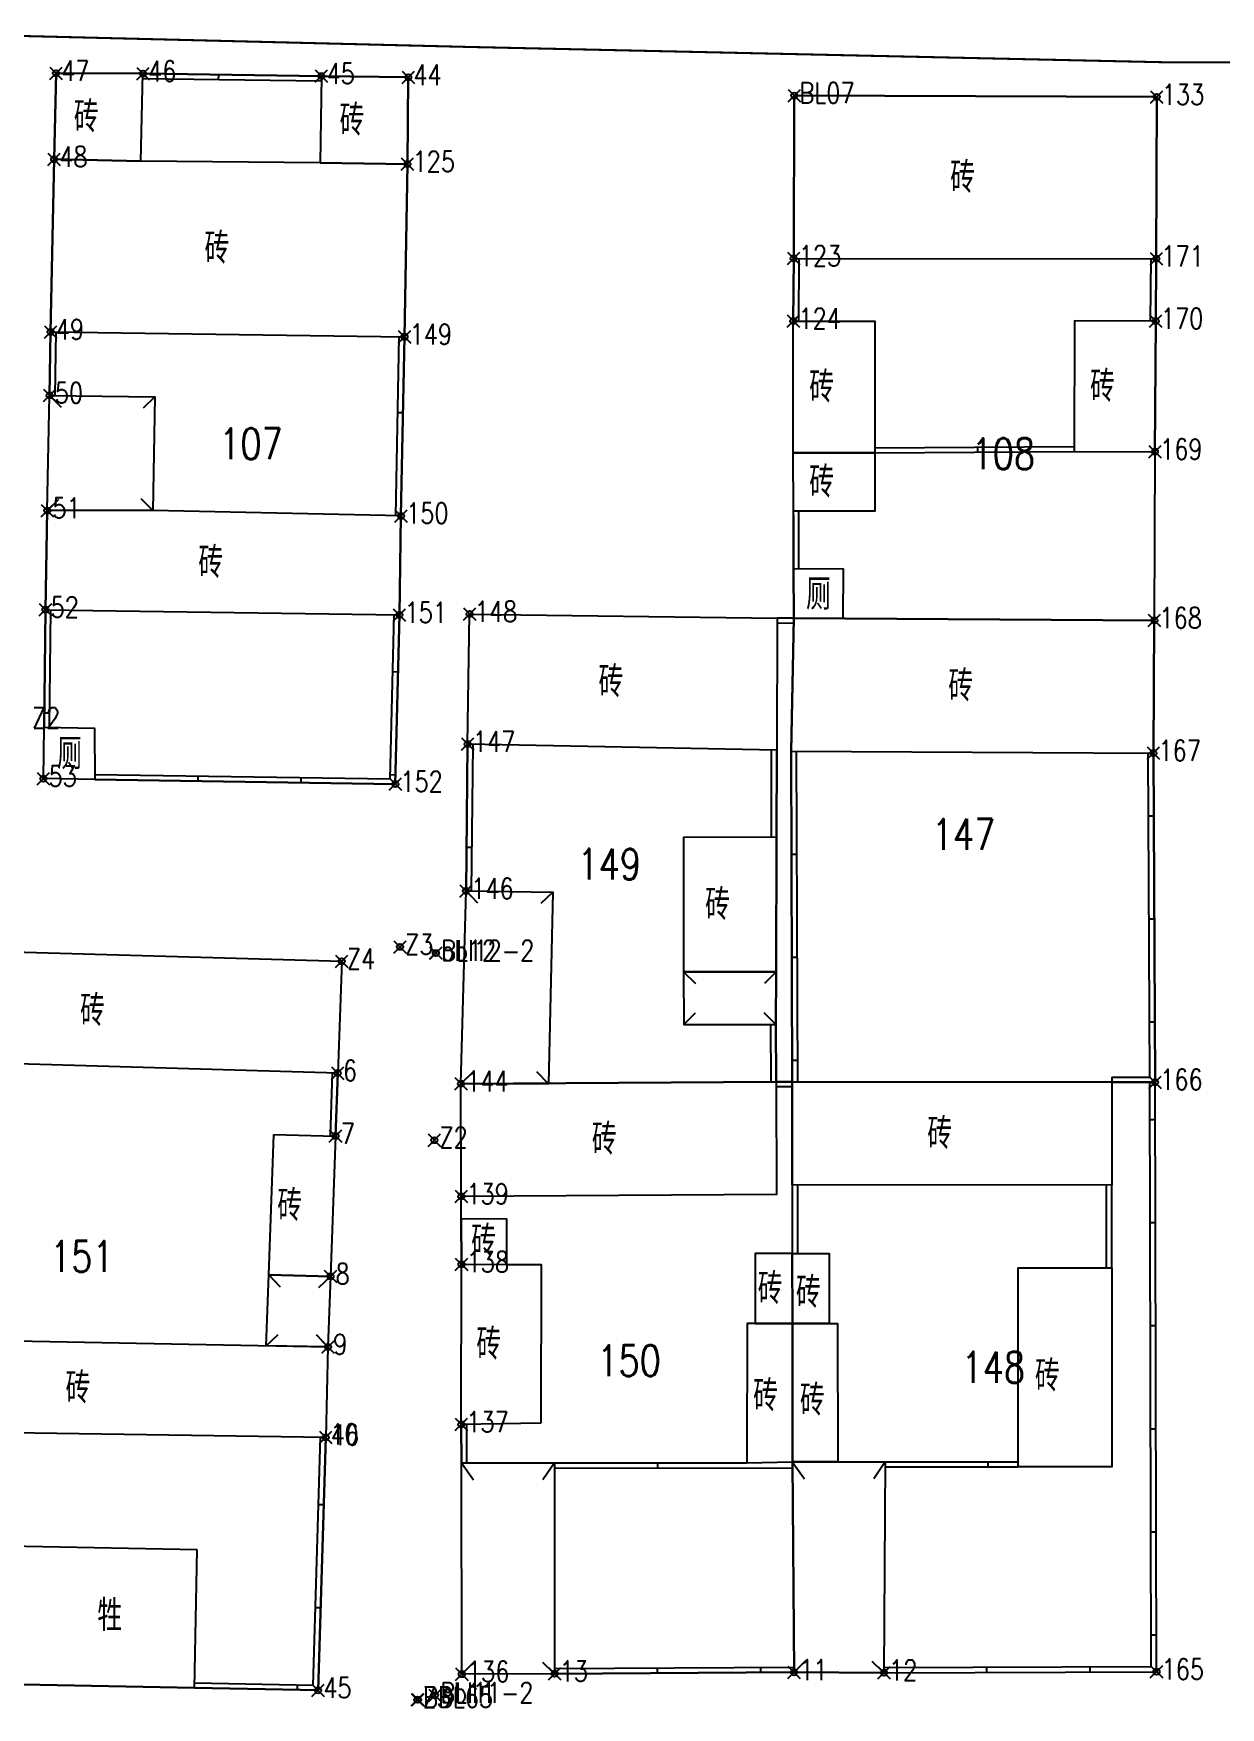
# Model space of a CAD drawing. Extents: x 499223 to 500082, y 4357473 to 4358121.
# Drawn here: x 499430.6 to 499488.2, y 4357601.7 to 4357682.9 of the extents above; entities that cross this region are included whole.
import ezdxf
from ezdxf.enums import TextEntityAlignment as Align

# ---------------------------------------------------------------- set-up
doc = ezdxf.new("R2010")
doc.units = 0
doc.header["$LTSCALE"] = 0.5
doc.header["$PDMODE"] = 35
doc.header["$PDSIZE"] = 0.3
doc.linetypes.add('X3', pattern=[5, 4, -1])
for name, color, linetype in [('CLD', 1, 'CONTINUOUS'), ('DLDW', 11, 'CONTINUOUS'), ('DLSS', 4, 'CONTINUOUS'), ('JMD', 6, 'CONTINUOUS'), ('QSJX', 7, 'CONTINUOUS'), ('YBH', 3, 'CONTINUOUS')]:
    doc.layers.add(name, color=color, linetype=linetype)
doc.styles.add('HZ', font='rs.shx', dxfattribs={"width": 0.8, "bigfont": 'hztxt.shx'})

msp = doc.modelspace()

# ---------------------------------------------------------------- linework, layer by layer
at = {"layer": 'CLD', "linetype": 'Continuous'}
for p in [(499431.713, 4357681.019, -0.034), (499431.713, 4357681.019, -0.034), (499431.713, 4357681.019, -0.034), (499431.713, 4357681.019, -0.034), (499431.713, 4357681.019, -0.034), (499431.713, 4357681.019, -0.034), (499435.927, 4357681.001, 0.149), (499435.927, 4357681.001, 0.149), (499435.927, 4357681.001, 0.149), (499435.927, 4357681.001, 0.149), (499435.927, 4357681.001, 0.149), (499435.927, 4357681.001, 0.149), (499444.585, 4357680.878, 0.228), (499444.585, 4357680.878, 0.228), (499444.585, 4357680.878, 0.228), (499444.585, 4357680.878, 0.228), (499444.585, 4357680.878, 0.228), (499444.585, 4357680.878, 0.228), (499448.795, 4357680.822, 0.645), (499448.795, 4357680.822, 0.645), (499448.795, 4357680.822, 0.645), (499448.795, 4357680.822, 0.645), (499448.795, 4357680.822, 0.645), (499448.795, 4357680.822, 0.645), (499467.519, 4357679.937, 0.212), (499467.519, 4357679.937, 0.212), (499467.519, 4357679.937, 0.212), (499467.519, 4357679.937, 0.212), (499467.519, 4357679.937, 0.212), (499467.519, 4357679.937, 0.212), (499485.096, 4357679.868, 0.301), (499485.096, 4357679.868, 0.301), (499485.096, 4357679.868, 0.301), (499485.096, 4357679.868, 0.301), (499485.096, 4357679.868, 0.301), (499485.096, 4357679.868, 0.301), (499431.62, 4357676.848, 0.1), (499431.62, 4357676.848, 0.1), (499431.62, 4357676.848, 0.1), (499431.62, 4357676.848, 0.1), (499431.62, 4357676.848, 0.1), (499431.62, 4357676.848, 0.1), (499448.756, 4357676.613, 1.68), (499448.756, 4357676.613, 1.68), (499448.756, 4357676.613, 1.68), (499448.756, 4357676.613, 1.68), (499448.756, 4357676.613, 1.68), (499448.756, 4357676.613, 1.68), (499467.49, 4357672.039, 0.697), (499467.49, 4357672.039, 0.697), (499467.49, 4357672.039, 0.697), (499485.072, 4357672.023, -0.2), (499485.072, 4357672.023, -0.2), (499485.072, 4357672.023, -0.2), (499467.471, 4357668.998, 0.6), (499467.471, 4357668.998, 0.6), (499467.471, 4357668.998, 0.6), (499485.05, 4357668.998, -0.194), (499485.05, 4357668.998, -0.194), (499485.05, 4357668.998, -0.194), (499431.45, 4357668.47, 0.151), (499431.45, 4357668.47, 0.151), (499431.45, 4357668.47, 0.151), (499448.614, 4357668.231, 0.115), (499448.614, 4357668.231, 0.115), (499448.614, 4357668.231, 0.115), (499431.404, 4357665.39, 0.338), (499431.404, 4357665.39, 0.338), (499431.404, 4357665.39, 0.338), (499485.009, 4357662.658, 0.018), (499485.009, 4357662.658, 0.018), (499485.009, 4357662.658, 0.018), (499431.285, 4357659.802, 0.366), (499431.285, 4357659.802, 0.366), (499431.285, 4357659.802, 0.366), (499448.443, 4357659.546, -0.091), (499448.443, 4357659.546, -0.091), (499448.443, 4357659.546, -0.091), (499431.202, 4357654.993, 0.423), (499431.202, 4357654.993, 0.423), (499431.202, 4357654.993, 0.423), (499448.368, 4357654.737, 1.784), (499448.368, 4357654.737, 1.784), (499448.368, 4357654.737, 1.784), (499451.772, 4357654.781, -0.062), (499451.772, 4357654.781, -0.062), (499451.772, 4357654.781, -0.062), (499484.979, 4357654.471, -0.069), (499484.979, 4357654.471, -0.069), (499484.979, 4357654.471, -0.069), (499451.677, 4357648.471, -0.127), (499451.677, 4357648.471, -0.127), (499451.677, 4357648.471, -0.127), (499484.934, 4357648.034, -0.276), (499484.934, 4357648.034, -0.276), (499484.934, 4357648.034, -0.276), (499431.103, 4357646.797, 0.52), (499431.103, 4357646.797, 0.52), (499431.103, 4357646.797, 0.52), (499448.166, 4357646.533, -0.062), (499448.166, 4357646.533, -0.062), (499448.166, 4357646.533, -0.062), (499451.6, 4357641.346, 0.078), (499451.6, 4357641.346, 0.078), (499451.6, 4357641.346, 0.078), (499448.393, 4357638.634, -0.068), (499445.571, 4357637.934, -0.106), (499450.135, 4357638.332), (499450.135, 4357638.332), (499450.135, 4357638.332), (499450.136, 4357638.332, 3.612), (499450.136, 4357638.332, 3.612), (499445.379, 4357632.509, 0.187), (499451.352, 4357631.998, -0.067), (499451.352, 4357631.998, -0.067), (499451.352, 4357631.998, -0.067), (499485.017, 4357632.07, -0.243), (499485.017, 4357632.07, -0.243), (499485.017, 4357632.07, -0.243), (499445.269, 4357629.459, 0.156), (499450.059, 4357629.257, 0.128), (499451.369, 4357626.527, -0.523), (499451.369, 4357626.527, -0.523), (499451.369, 4357626.527, -0.523), (499451.379, 4357623.234, -0.18), (499451.379, 4357623.234, -0.18), (499451.379, 4357623.234, -0.18), (499445.025, 4357622.648, 0.561), (499444.904, 4357619.229, 0.571), (499451.365, 4357615.469, -0.39), (499451.365, 4357615.469, -0.39), (499451.365, 4357615.469, -0.39), (499444.793, 4357614.839, 1.092), (499451.395, 4357603.351, -0.256), (499451.395, 4357603.351, -0.256), (499451.395, 4357603.351, -0.256), (499455.892, 4357603.371, -0.12), (499467.512, 4357603.441, 0.049), (499471.866, 4357603.421, -0.014), (499485.087, 4357603.466, -0.541), (499485.087, 4357603.466, -0.541), (499485.087, 4357603.466, -0.541), (499444.426, 4357602.57, -0.171), (499449.24, 4357602.11, -0.156), (499449.268, 4357602.108), (499450.095, 4357602.329, 3.433), (499450.095, 4357602.329, 3.433), (499450.095, 4357602.328), (499450.095, 4357602.328), (499450.095, 4357602.328)]:
    msp.add_point(p, dxfattribs=at)
at = {"layer": 'DLDW', "linetype": 'Continuous', "flags": 128}
for points in [[(499467.476, 4357656.978), (499467.49, 4357654.578), (499469.89, 4357654.563), (499469.904, 4357656.963)], [(499438.554, 4357609.386), (499428.556, 4357609.578), (499428.428, 4357602.876), (499438.426, 4357602.685)]]:
    msp.add_lwpolyline(points, close=True, dxfattribs=at)
at = {"layer": 'DLDW', "linetype": 'Continuous', "elevation": 3.984, "flags": 128}
msp.add_lwpolyline([(499433.602, 4357646.755), (499431.103, 4357646.797), (499431.133, 4357649.297), (499433.583, 4357649.241)], close=True, dxfattribs=at)
at = {"layer": 'DLSS', "color": 4, "linetype": 'X3', "const_width": 0.1, "elevation": 4.018, "flags": 128}
msp.add_lwpolyline([(499654.417, 4357674.363), (499576.384, 4357679.374), (499546.366, 4357681.524), (499485.37, 4357681.554), (499451.724, 4357682.295), (499408.465, 4357683.357), (499363.111, 4357682.932), (499346.744, 4357681.867), (499346.416, 4357687.487), (499373.482, 4357687.998), (499421.422, 4357687.777), (499430.815, 4357687.898), (499468.374, 4357686.235), (499485.105, 4357686.182), (499546.948, 4357686.471), (499593.113, 4357682.646), (499660.093, 4357678.558)], dxfattribs=at)
at = {"layer": 'JMD', "linetype": 'Continuous'}
for p, q in [((499439.586, 4357680.949), (499439.582, 4357680.699)), ((499431.404, 4357665.39), (499431.96, 4357664.815)), ((499436.509, 4357665.327), (499435.935, 4357664.77)), ((499448.541, 4357664.545), (499448.291, 4357664.55)), ((499476.421, 4357662.632), (499476.419, 4357662.882)), ((499431.285, 4357659.802), (499431.857, 4357660.362)), ((499436.404, 4357659.802), (499435.844, 4357660.373)), ((499448.3, 4357651.966), (499448.05, 4357651.972)), ((499431.142, 4357649.993), (499431.392, 4357649.99)), ((499438.602, 4357646.679), (499438.606, 4357646.928)), ((499448.177, 4357646.968), (499447.927, 4357646.974)), ((499443.601, 4357646.602), (499443.605, 4357646.852)), ((499484.95, 4357644.979), (499484.7, 4357644.978)), ((499451.623, 4357643.471), (499451.873, 4357643.469)), ((499467.383, 4357643.133), (499467.633, 4357643.134)), ((499451.6, 4357641.346), (499452.154, 4357640.769)), ((499455.801, 4357641.288), (499455.226, 4357640.732)), ((499484.976, 4357639.979), (499484.726, 4357639.978)), ((499467.401, 4357638.133), (499467.651, 4357638.134)), ((499462.154, 4357637.417), (499462.721, 4357636.853)), ((499466.638, 4357637.425), (499466.072, 4357636.86)), ((499462.159, 4357634.868), (499462.724, 4357635.435)), ((499466.631, 4357634.876), (499466.065, 4357635.442)), ((499485.002, 4357634.979), (499484.752, 4357634.978)), ((499467.419, 4357633.133), (499467.669, 4357633.134)), ((499451.352, 4357631.998), (499451.925, 4357632.556)), ((499455.6, 4357631.998), (499455.04, 4357632.57)), ((499485.021, 4357630.245), (499484.771, 4357630.244)), ((499485.034, 4357625.245), (499484.784, 4357625.244)), ((499442.029, 4357622.722), (499442.578, 4357622.14)), ((499445.025, 4357622.648), (499444.443, 4357622.1)), ((499485.046, 4357620.245), (499484.796, 4357620.244)), ((499441.906, 4357619.287), (499442.487, 4357619.837)), ((499444.904, 4357619.229), (499444.354, 4357619.81)), ((499485.058, 4357615.245), (499484.808, 4357615.244)), ((499451.377, 4357613.596), (499451.961, 4357612.785)), ((499455.895, 4357613.601), (499455.329, 4357612.785)), ((499460.895, 4357613.356), (499460.895, 4357613.606)), ((499467.428, 4357613.637), (499468.012, 4357612.826)), ((499471.929, 4357613.656, -0.541), (499471.38, 4357612.826)), ((499476.929, 4357613.406), (499476.929, 4357613.656)), ((499444.695, 4357611.565), (499444.445, 4357611.572)), ((499485.07, 4357610.245), (499484.82, 4357610.244)), ((499444.546, 4357606.567), (499444.296, 4357606.575)), ((499485.083, 4357605.245), (499484.833, 4357605.244)), ((499451.395, 4357603.351), (499451.961, 4357603.917)), ((499455.892, 4357603.371, -0.12), (499455.329, 4357603.917)), ((499467.512, 4357603.441, 0.049), (499468.078, 4357604.007, 0.049)), ((499471.866, 4357603.421), (499471.303, 4357603.967, 0.12)), ((499460.892, 4357603.401), (499460.89, 4357603.651)), ((499465.892, 4357603.431), (499465.89, 4357603.681)), ((499476.866, 4357603.438), (499476.865, 4357603.688)), ((499481.866, 4357603.455), (499481.865, 4357603.705)), ((499438.426, 4357602.685), (499438.431, 4357602.935)), ((499443.425, 4357602.589), (499443.43, 4357602.839))]:
    msp.add_line(p, q, dxfattribs=at)
at = {"layer": 'JMD', "linetype": 'Continuous', "flags": 128}
for points, elevation in [([(499435.927, 4357681.001), (499431.713, 4357681.019), (499431.62, 4357676.848), (499435.832, 4357676.754)], 0.149), ([(499485.072, 4357672.023), (499485.096, 4357679.868), (499467.519, 4357679.937), (499467.49, 4357672.039)], -0.194), ([(499467.471, 4357662.598), (499467.471, 4357668.998), (499471.421, 4357668.998), (499471.421, 4357662.598)], 0.6), ([(499485.009, 4357662.658), (499485.05, 4357668.998), (499481.106, 4357669.01), (499481.087, 4357662.663)], -0.194), ([(499431.285, 4357659.802), (499431.404, 4357665.39), (499436.509, 4357665.327), (499436.404, 4357659.802)], 0.366), ([(499467.471, 4357662.598), (499471.421, 4357662.598), (499471.423, 4357659.777), (499467.474, 4357659.774)], 0.6), ([(499466.638, 4357637.425), (499466.658, 4357643.953), (499462.143, 4357643.945), (499462.154, 4357637.417)], 0.002), ([(499442.27, 4357629.53), (499445.269, 4357629.459), (499445.025, 4357622.648), (499445.025, 4357622.648), (499442.029, 4357622.722)], 0.156), ([(499451.37, 4357625.434), (499451.379, 4357623.234), (499453.579, 4357623.23), (499453.583, 4357625.43)], 3.949), ([(499471.866, 4357603.421), (499467.512, 4357603.441), (499467.428, 4357613.656), (499471.929, 4357613.656)], -0.541)]:
    msp.add_lwpolyline(points, close=True, dxfattribs=dict(at, elevation=elevation))
at = {"layer": 'JMD', "color": 7, "linetype": 'Continuous', "flags": 128}
for points in [[(499444.585, 4357680.878), (499435.927, 4357681.001)], [(499448.443, 4357659.546), (499448.614, 4357668.231)], [(499431.202, 4357654.993), (499431.133, 4357649.297)], [(499433.602, 4357646.755), (499448.166, 4357646.533), (499448.368, 4357654.737)], [(499467.49, 4357654.578), (499466.694, 4357654.588)], [(499451.677, 4357648.471), (499451.6, 4357641.346)], [(499466.658, 4357643.953), (499466.67, 4357648.177)], [(499467.365, 4357648.133), (499467.422, 4357632.091)], [(499482.926, 4357632.072), (499485.017, 4357632.07), (499484.934, 4357648.034)], [(499466.648, 4357632.085), (499466.631, 4357634.876)], [(499445.269, 4357629.459), (499445.379, 4357632.509)], [(499467.422, 4357632.091), (499466.648, 4357632.089)], [(499471.866, 4357603.421), (499485.087, 4357603.466), (499485.017, 4357632.07)], [(499467.42, 4357627.091), (499467.419, 4357623.762)], [(499482.92, 4357623.072), (499482.92, 4357627.072)], [(499451.365, 4357615.469), (499451.377, 4357613.611)], [(499438.426, 4357602.685), (499444.426, 4357602.57), (499444.793, 4357614.839)], [(499455.895, 4357613.351), (499467.43, 4357613.363)]]:
    msp.add_lwpolyline(points, dxfattribs=at)
at = {"layer": 'JMD', "linetype": 'Continuous', "flags": 128}
for points in [[(499444.581, 4357680.628), (499435.923, 4357680.751)], [(499448.193, 4357659.551), (499448.364, 4357668.234)], [(499431.452, 4357654.99), (499431.383, 4357649.294)], [(499433.606, 4357647.005), (499447.922, 4357646.787), (499448.118, 4357654.741)], [(499467.486, 4357654.328), (499466.691, 4357654.338)], [(499451.927, 4357648.468), (499451.85, 4357641.343)], [(499466.408, 4357643.953), (499466.42, 4357648.177)], [(499467.615, 4357648.134), (499467.672, 4357632.092)], [(499482.926, 4357632.322), (499484.766, 4357632.32), (499484.684, 4357648.033)], [(499466.398, 4357632.084), (499466.381, 4357634.875)], [(499445.019, 4357629.468), (499445.129, 4357632.518)], [(499482.926, 4357632.322), (499482.926, 4357632.072)], [(499467.423, 4357631.841), (499466.648, 4357631.839)], [(499471.865, 4357603.671), (499484.836, 4357603.715), (499484.767, 4357632.069)], [(499467.67, 4357627.091), (499467.669, 4357623.762)], [(499482.67, 4357623.072), (499482.67, 4357627.072)], [(499451.615, 4357615.471), (499451.627, 4357613.612)], [(499438.431, 4357602.935), (499444.184, 4357602.825), (499444.543, 4357614.846)], [(499455.895, 4357613.601), (499465.226, 4357613.611)]]:
    msp.add_lwpolyline(points, dxfattribs=at)
for points in [[(499448.756, 4357676.613), (499448.795, 4357680.822), (499444.585, 4357680.878), (499444.529, 4357676.669)], [(499431.62, 4357676.848), (499431.45, 4357668.47), (499448.614, 4357668.231), (499448.756, 4357676.613), (499444.529, 4357676.669), (499435.832, 4357676.754)], [(499431.202, 4357654.993), (499448.368, 4357654.737), (499448.443, 4357659.546), (499436.404, 4357659.802), (499431.285, 4357659.802)], [(499451.677, 4357648.471), (499451.772, 4357654.781), (499466.694, 4357654.588), (499466.67, 4357648.177)], [(499484.934, 4357648.034), (499484.979, 4357654.471), (499467.49, 4357654.578), (499467.365, 4357648.133)], [(499451.352, 4357631.998), (499451.6, 4357641.346), (499455.801, 4357641.288), (499455.6, 4357631.998)], [(499422.782, 4357638.59), (499445.571, 4357637.934), (499445.379, 4357632.509), (499422.59, 4357633.165)], [(499466.631, 4357634.876), (499466.638, 4357637.425), (499462.154, 4357637.417), (499462.159, 4357634.868)], [(499451.369, 4357626.527), (499451.352, 4357631.998), (499466.648, 4357632.085), (499466.658, 4357626.614)], [(499482.92, 4357627.072), (499467.42, 4357627.091), (499467.422, 4357632.091), (499482.926, 4357632.072)], [(499465.63, 4357620.362), (499467.43, 4357620.361), (499467.419, 4357623.761), (499465.619, 4357623.755)], [(499469.215, 4357620.365), (499467.43, 4357620.361), (499467.419, 4357623.761), (499469.219, 4357623.759)], [(499442.029, 4357622.722), (499445.025, 4357622.648), (499444.904, 4357619.229), (499441.906, 4357619.287)], [(499455.229, 4357615.53), (499451.365, 4357615.469), (499451.379, 4357623.234), (499453.579, 4357623.23), (499455.243, 4357623.227)], [(499482.92, 4357623.072), (499482.92, 4357613.406), (499478.37, 4357613.406), (499478.37, 4357623.072)], [(499465.226, 4357613.611), (499467.428, 4357613.646), (499467.43, 4357620.361), (499465.23, 4357620.362)], [(499469.632, 4357613.656), (499467.428, 4357613.656), (499467.43, 4357620.361), (499469.615, 4357620.366)], [(499422.113, 4357619.673), (499444.904, 4357619.229), (499444.793, 4357614.839), (499421.953, 4357615.18)], [(499455.892, 4357603.371), (499451.395, 4357603.351), (499451.377, 4357613.596), (499455.895, 4357613.601)]]:
    msp.add_lwpolyline(points, close=True, dxfattribs=at)
at = {"layer": 'JMD', "color": 7, "linetype": 'Continuous', "flags": 128}
for points, elevation in [([(499467.49, 4357672.039), (499467.471, 4357668.998)], 4.715), ([(499485.05, 4357668.998), (499485.072, 4357672.023)], -0.194), ([(499431.45, 4357668.47), (499431.404, 4357665.39)], 0.151), ([(499471.421, 4357662.598), (499481.087, 4357662.663)], 0.6), ([(499467.474, 4357659.598), (499467.476, 4357656.978)], 4.715), ([(499471.929, 4357613.406), (499478.37, 4357613.406)], -0.541), ([(499455.892, 4357603.371), (499467.512, 4357603.441)], -0.12)]:
    msp.add_lwpolyline(points, dxfattribs=dict(at, elevation=elevation))
at = {"layer": 'JMD', "linetype": 'Continuous', "flags": 128}
for points, elevation in [([(499467.74, 4357672.037), (499467.721, 4357668.996)], 4.715), ([(499484.8, 4357669), (499484.822, 4357672.025)], -0.194), ([(499431.7, 4357668.466), (499431.654, 4357665.386)], 0.151), ([(499471.419, 4357662.848), (499481.086, 4357662.913)], 0.6), ([(499467.724, 4357659.774), (499467.726, 4357656.978)], 4.715), ([(499471.929, 4357613.656), (499478.37, 4357613.656)], -0.541), ([(499471.929, 4357613.656), (499471.929, 4357613.406)], -0.541), ([(499455.89, 4357603.621), (499467.51, 4357603.691)], -0.12)]:
    msp.add_lwpolyline(points, dxfattribs=dict(at, elevation=elevation))
at = {"layer": 'QSJX', "linetype": 'Continuous', "flags": 128}
for points, elevation in [([(499431.713, 4357681.019), (499435.927, 4357681.001), (499444.585, 4357680.878), (499448.795, 4357680.822), (499448.756, 4357676.613), (499448.614, 4357668.231), (499448.443, 4357659.546), (499448.368, 4357654.737), (499448.166, 4357646.533), (499433.602, 4357646.755), (499431.103, 4357646.797), (499431.133, 4357649.297), (499431.202, 4357654.993), (499431.285, 4357659.802), (499431.404, 4357665.39), (499431.45, 4357668.47), (499431.62, 4357676.848)], 3.984), ([(499485.072, 4357672.023), (499485.05, 4357668.998), (499485.009, 4357662.658), (499484.979, 4357654.471), (499467.49, 4357654.578), (499467.476, 4357656.978), (499467.474, 4357659.774), (499467.468, 4357662.598), (499467.471, 4357668.998), (499467.49, 4357672.039), (499467.519, 4357679.937), (499485.096, 4357679.868)], 4.715), ([(499451.352, 4357631.998), (499451.6, 4357641.346), (499451.677, 4357648.471), (499451.772, 4357654.781), (499466.694, 4357654.581), (499466.67, 4357648.177), (499466.658, 4357643.953), (499466.638, 4357637.425), (499466.631, 4357634.876), (499466.648, 4357632.085), (499451.352, 4357631.998)], 3.951), ([(499484.979, 4357654.471), (499484.934, 4357648.034), (499485.017, 4357632.07), (499467.422, 4357632.091), (499467.365, 4357648.163), (499467.49, 4357654.578)], 3.949), ([(499422.782, 4357638.59), (499445.571, 4357637.934), (499445.379, 4357632.509), (499445.269, 4357629.459), (499445.025, 4357622.648), (499444.904, 4357619.229), (499444.793, 4357614.839), (499444.426, 4357602.57), (499438.426, 4357602.685), (499428.428, 4357602.876), (499412.802, 4357603.174), (499413, 4357611.711), (499413.027, 4357613.28), (499413.182, 4357622.278), (499413.37, 4357633.277), (499413.414, 4357635.824), (499413.466, 4357638.824)], 0.464), ([(499467.422, 4357632.091), (499467.42, 4357627.091), (499467.419, 4357623.762), (499467.43, 4357620.361), (499467.428, 4357613.656), (499467.428, 4357613.656), (499467.512, 4357603.441), (499455.892, 4357603.371), (499451.395, 4357603.351), (499451.377, 4357613.596), (499451.365, 4357615.469), (499451.379, 4357623.234), (499451.37, 4357625.434), (499451.367, 4357626.527), (499451.352, 4357631.998), (499466.648, 4357632.085), (499467.422, 4357632.091), (499467.422, 4357632.091)], 3.949)]:
    msp.add_lwpolyline(points, close=True, dxfattribs=dict(at, elevation=elevation))
msp.add_lwpolyline([(499482.891, 4357632.073), (499467.422, 4357632.091), (499467.42, 4357627.091), (499467.419, 4357623.761), (499467.43, 4357620.361), (499467.428, 4357613.646), (499467.512, 4357603.441), (499471.866, 4357603.421), (499485.087, 4357603.466), (499485.017, 4357632.07)], close=True, dxfattribs=at)

# ---------------------------------------------------------------- texts
at = {"layer": 'CLD', "linetype": 'Continuous', "style": 'HZ', "width": 0.8}
for s, p in [('47', (499431.963, 4357680.644, -0.034)), ('47', (499431.963, 4357680.644, -0.034)), ('47', (499431.963, 4357680.644, -0.034)), ('47', (499431.963, 4357680.644, -0.034)), ('47', (499431.963, 4357680.644, -0.034)), ('47', (499431.963, 4357680.644, -0.034)), ('46', (499436.177, 4357680.626, 0.149)), ('46', (499436.177, 4357680.626, 0.149)), ('46', (499436.177, 4357680.626, 0.149)), ('46', (499436.177, 4357680.626, 0.149)), ('46', (499436.177, 4357680.626, 0.149)), ('46', (499436.177, 4357680.626, 0.149)), ('45', (499444.835, 4357680.503, 0.228)), ('45', (499444.835, 4357680.503, 0.228)), ('45', (499444.835, 4357680.503, 0.228)), ('45', (499444.835, 4357680.503, 0.228)), ('45', (499444.835, 4357680.503, 0.228)), ('45', (499444.835, 4357680.503, 0.228)), ('44', (499449.045, 4357680.447, 0.645)), ('44', (499449.045, 4357680.447, 0.645)), ('44', (499449.045, 4357680.447, 0.645)), ('44', (499449.045, 4357680.447, 0.645)), ('44', (499449.045, 4357680.447, 0.645)), ('44', (499449.045, 4357680.447, 0.645)), ('BL07', (499467.769, 4357679.562, 0.212)), ('BL07', (499467.769, 4357679.562, 0.212)), ('BL07', (499467.769, 4357679.562, 0.212)), ('BL07', (499467.769, 4357679.562, 0.212)), ('BL07', (499467.769, 4357679.562, 0.212)), ('BL07', (499467.769, 4357679.562, 0.212)), ('133', (499485.346, 4357679.493, 0.301)), ('133', (499485.346, 4357679.493, 0.301)), ('133', (499485.346, 4357679.493, 0.301)), ('133', (499485.346, 4357679.493, 0.301)), ('133', (499485.346, 4357679.493, 0.301)), ('133', (499485.346, 4357679.493, 0.301)), ('48', (499431.87, 4357676.473, 0.1)), ('48', (499431.87, 4357676.473, 0.1)), ('48', (499431.87, 4357676.473, 0.1)), ('48', (499431.87, 4357676.473, 0.1)), ('48', (499431.87, 4357676.473, 0.1)), ('48', (499431.87, 4357676.473, 0.1)), ('125', (499449.006, 4357676.238, 1.68)), ('125', (499449.006, 4357676.238, 1.68)), ('125', (499449.006, 4357676.238, 1.68)), ('125', (499449.006, 4357676.238, 1.68)), ('125', (499449.006, 4357676.238, 1.68)), ('125', (499449.006, 4357676.238, 1.68)), ('123', (499467.74, 4357671.664, 0.697)), ('123', (499467.74, 4357671.664, 0.697)), ('123', (499467.74, 4357671.664, 0.697)), ('171', (499485.322, 4357671.648, -0.2)), ('171', (499485.322, 4357671.648, -0.2)), ('171', (499485.322, 4357671.648, -0.2)), ('124', (499467.721, 4357668.623, 0.6)), ('124', (499467.721, 4357668.623, 0.6)), ('124', (499467.721, 4357668.623, 0.6)), ('170', (499485.3, 4357668.623, -0.194)), ('170', (499485.3, 4357668.623, -0.194)), ('170', (499485.3, 4357668.623, -0.194)), ('49', (499431.7, 4357668.095, 0.151)), ('49', (499431.7, 4357668.095, 0.151)), ('49', (499431.7, 4357668.095, 0.151)), ('149', (499448.864, 4357667.856, 0.115)), ('149', (499448.864, 4357667.856, 0.115)), ('149', (499448.864, 4357667.856, 0.115)), ('50', (499431.654, 4357665.015, 0.338)), ('50', (499431.654, 4357665.015, 0.338)), ('50', (499431.654, 4357665.015, 0.338)), ('169', (499485.259, 4357662.283, 0.018)), ('169', (499485.259, 4357662.283, 0.018)), ('169', (499485.259, 4357662.283, 0.018)), ('51', (499431.535, 4357659.427, 0.366)), ('51', (499431.535, 4357659.427, 0.366)), ('51', (499431.535, 4357659.427, 0.366)), ('150', (499448.693, 4357659.171, -0.091)), ('150', (499448.693, 4357659.171, -0.091)), ('150', (499448.693, 4357659.171, -0.091)), ('52', (499431.452, 4357654.618, 0.423)), ('52', (499431.452, 4357654.618, 0.423)), ('52', (499431.452, 4357654.618, 0.423)), ('151', (499448.618, 4357654.362, 1.784)), ('151', (499448.618, 4357654.362, 1.784)), ('151', (499448.618, 4357654.362, 1.784)), ('148', (499452.022, 4357654.406, -0.062)), ('148', (499452.022, 4357654.406, -0.062)), ('148', (499452.022, 4357654.406, -0.062)), ('168', (499485.229, 4357654.096, -0.069)), ('168', (499485.229, 4357654.096, -0.069)), ('168', (499485.229, 4357654.096, -0.069)), ('Z2', (499430.544, 4357649.245, 0.498)), ('Z2', (499430.544, 4357649.245, 0.498)), ('Z2', (499430.544, 4357649.245, 0.498)), ('147', (499451.927, 4357648.096, -0.127)), ('147', (499451.927, 4357648.096, -0.127)), ('147', (499451.927, 4357648.096, -0.127)), ('167', (499485.184, 4357647.659, -0.276)), ('167', (499485.184, 4357647.659, -0.276)), ('167', (499485.184, 4357647.659, -0.276)), ('53', (499431.353, 4357646.422, 0.52)), ('53', (499431.353, 4357646.422, 0.52)), ('53', (499431.353, 4357646.422, 0.52)), ('152', (499448.416, 4357646.158, -0.062)), ('152', (499448.416, 4357646.158, -0.062)), ('152', (499448.416, 4357646.158, -0.062)), ('146', (499451.85, 4357640.971, 0.078)), ('146', (499451.85, 4357640.971, 0.078)), ('146', (499451.85, 4357640.971, 0.078)), ('Z3', (499448.643, 4357638.259, -0.068)), ('BL12', (499450.385, 4357637.957)), ('BL12', (499450.385, 4357637.957)), ('BL12', (499450.385, 4357637.957)), ('bbl12-2', (499450.386, 4357637.957, 3.612)), ('bbl12-2', (499450.386, 4357637.957, 3.612)), ('Z4', (499445.821, 4357637.559, -0.106)), ('6', (499445.629, 4357632.134, 0.187)), ('144', (499451.602, 4357631.623, -0.067)), ('144', (499451.602, 4357631.623, -0.067)), ('144', (499451.602, 4357631.623, -0.067)), ('166', (499485.267, 4357631.695, -0.243)), ('166', (499485.267, 4357631.695, -0.243)), ('166', (499485.267, 4357631.695, -0.243)), ('7', (499445.519, 4357629.084, 0.156)), ('Z2', (499450.309, 4357628.882, 0.128)), ('139', (499451.619, 4357626.152, -0.523)), ('139', (499451.619, 4357626.152, -0.523)), ('139', (499451.619, 4357626.152, -0.523)), ('138', (499451.629, 4357622.859, -0.18)), ('138', (499451.629, 4357622.859, -0.18)), ('138', (499451.629, 4357622.859, -0.18)), ('8', (499445.275, 4357622.273, 0.561)), ('9', (499445.154, 4357618.854, 0.571)), ('137', (499451.615, 4357615.094, -0.39)), ('137', (499451.615, 4357615.094, -0.39)), ('137', (499451.615, 4357615.094, -0.39)), ('46', (499445.043, 4357614.464, 1.092)), ('10', (499445.01, 4357614.5, 1.14)), ('136', (499451.645, 4357602.976, -0.256)), ('136', (499451.645, 4357602.976, -0.256)), ('136', (499451.645, 4357602.976, -0.256)), ('13', (499456.142, 4357602.996, -0.12)), ('11', (499467.762, 4357603.066, 0.049)), ('12', (499472.116, 4357603.046, -0.014)), ('165', (499485.337, 4357603.091, -0.541)), ('165', (499485.337, 4357603.091, -0.541)), ('165', (499485.337, 4357603.091, -0.541)), ('45', (499444.676, 4357602.195, -0.171)), ('Z3', (499449.49, 4357601.735, -0.156)), ('BBL65', (499449.518, 4357601.733)), ('bbl11-2', (499450.345, 4357601.954, 3.433)), ('bbl11-2', (499450.345, 4357601.954, 3.433)), ('BL11', (499450.345, 4357601.953)), ('BL11', (499450.345, 4357601.953)), ('BL11', (499450.345, 4357601.953))]:
    msp.add_text(s, height=1, dxfattribs=at).set_placement(p)
at = {"layer": 'DLDW', "linetype": 'Continuous', "style": 'HZ', "width": 0.8}
for s, p in [('厕', (499468.69, 4357655.773)), ('厕', (499432.365, 4357648.039)), ('牲', (499434.319, 4357606.28))]:
    msp.add_text(s, height=1.5, dxfattribs=at).set_placement(p, align=Align.MIDDLE)
at = {"layer": 'JMD', "linetype": 'Continuous', "style": 'HZ', "width": 0.8}
for p in [(499433.779, 4357678.905), (499446.666, 4357678.744), (499476.284, 4357675.967), (499440.115, 4357672.532), (499469.446, 4357665.798), (499483.067, 4357665.833), (499469.447, 4357661.187), (499439.816, 4357657.289), (499459.223, 4357651.501), (499476.19, 4357651.302), (499464.398, 4357640.689), (499434.08, 4357635.549), (499458.902, 4357629.306), (499475.172, 4357629.582), (499443.648, 4357626.091), (499453.052, 4357624.36), (499466.949, 4357622.06), (499468.801, 4357621.873), (499453.301, 4357619.365), (499480.395, 4357617.822), (499433.373, 4357617.24), (499466.727, 4357616.861), (499468.992, 4357616.647)]:
    msp.add_text('砖', height=1.5, dxfattribs=at).set_placement(p, align=Align.MIDDLE_RIGHT)
at = {"layer": 'YBH', "linetype": 'Continuous', "style": 'HZ', "width": 0.8}
for s, p in [('107', (499441.169, 4357663.043)), ('108', (499477.657, 4357662.558)), ('147', (499475.73, 4357644.093)), ('149', (499458.543, 4357642.647)), ('151', (499432.963, 4357623.617)), ('150', (499459.507, 4357618.562)), ('148', (499477.175, 4357618.241))]:
    msp.add_text(s, height=1.5, dxfattribs=at).set_placement(p, align=Align.MIDDLE)

doc.saveas('drawing.dxf')
